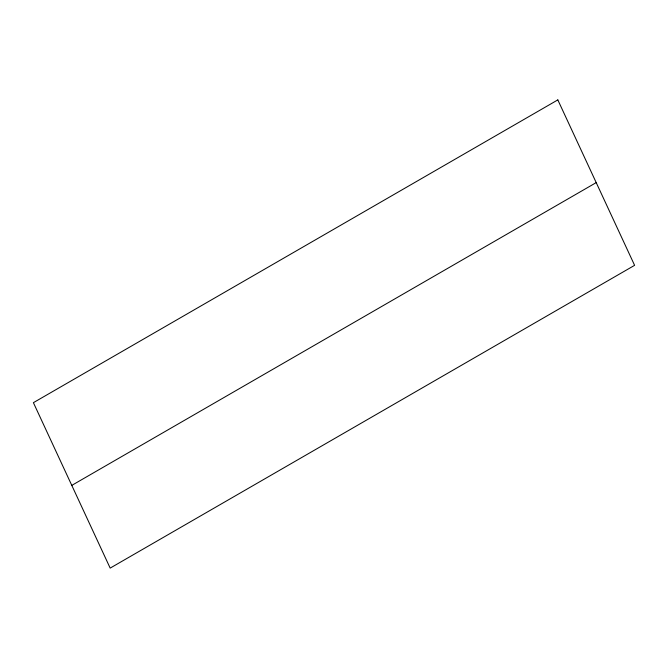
<?xml version="1.0" encoding="UTF-8"?>
<svg xmlns="http://www.w3.org/2000/svg" width="668" height="668" viewBox="0 0 668 668"><rect width="100%" height="100%" fill="white"/><g stroke="black" fill="none" stroke-linecap="round" stroke-linejoin="round"><path stroke-width="1" d="M71.793 485.385L596.207 182.614M557.822 99.899L33.4 402.67L110.178 568.101L634.6 265.33L557.822 99.899"/></g></svg>
